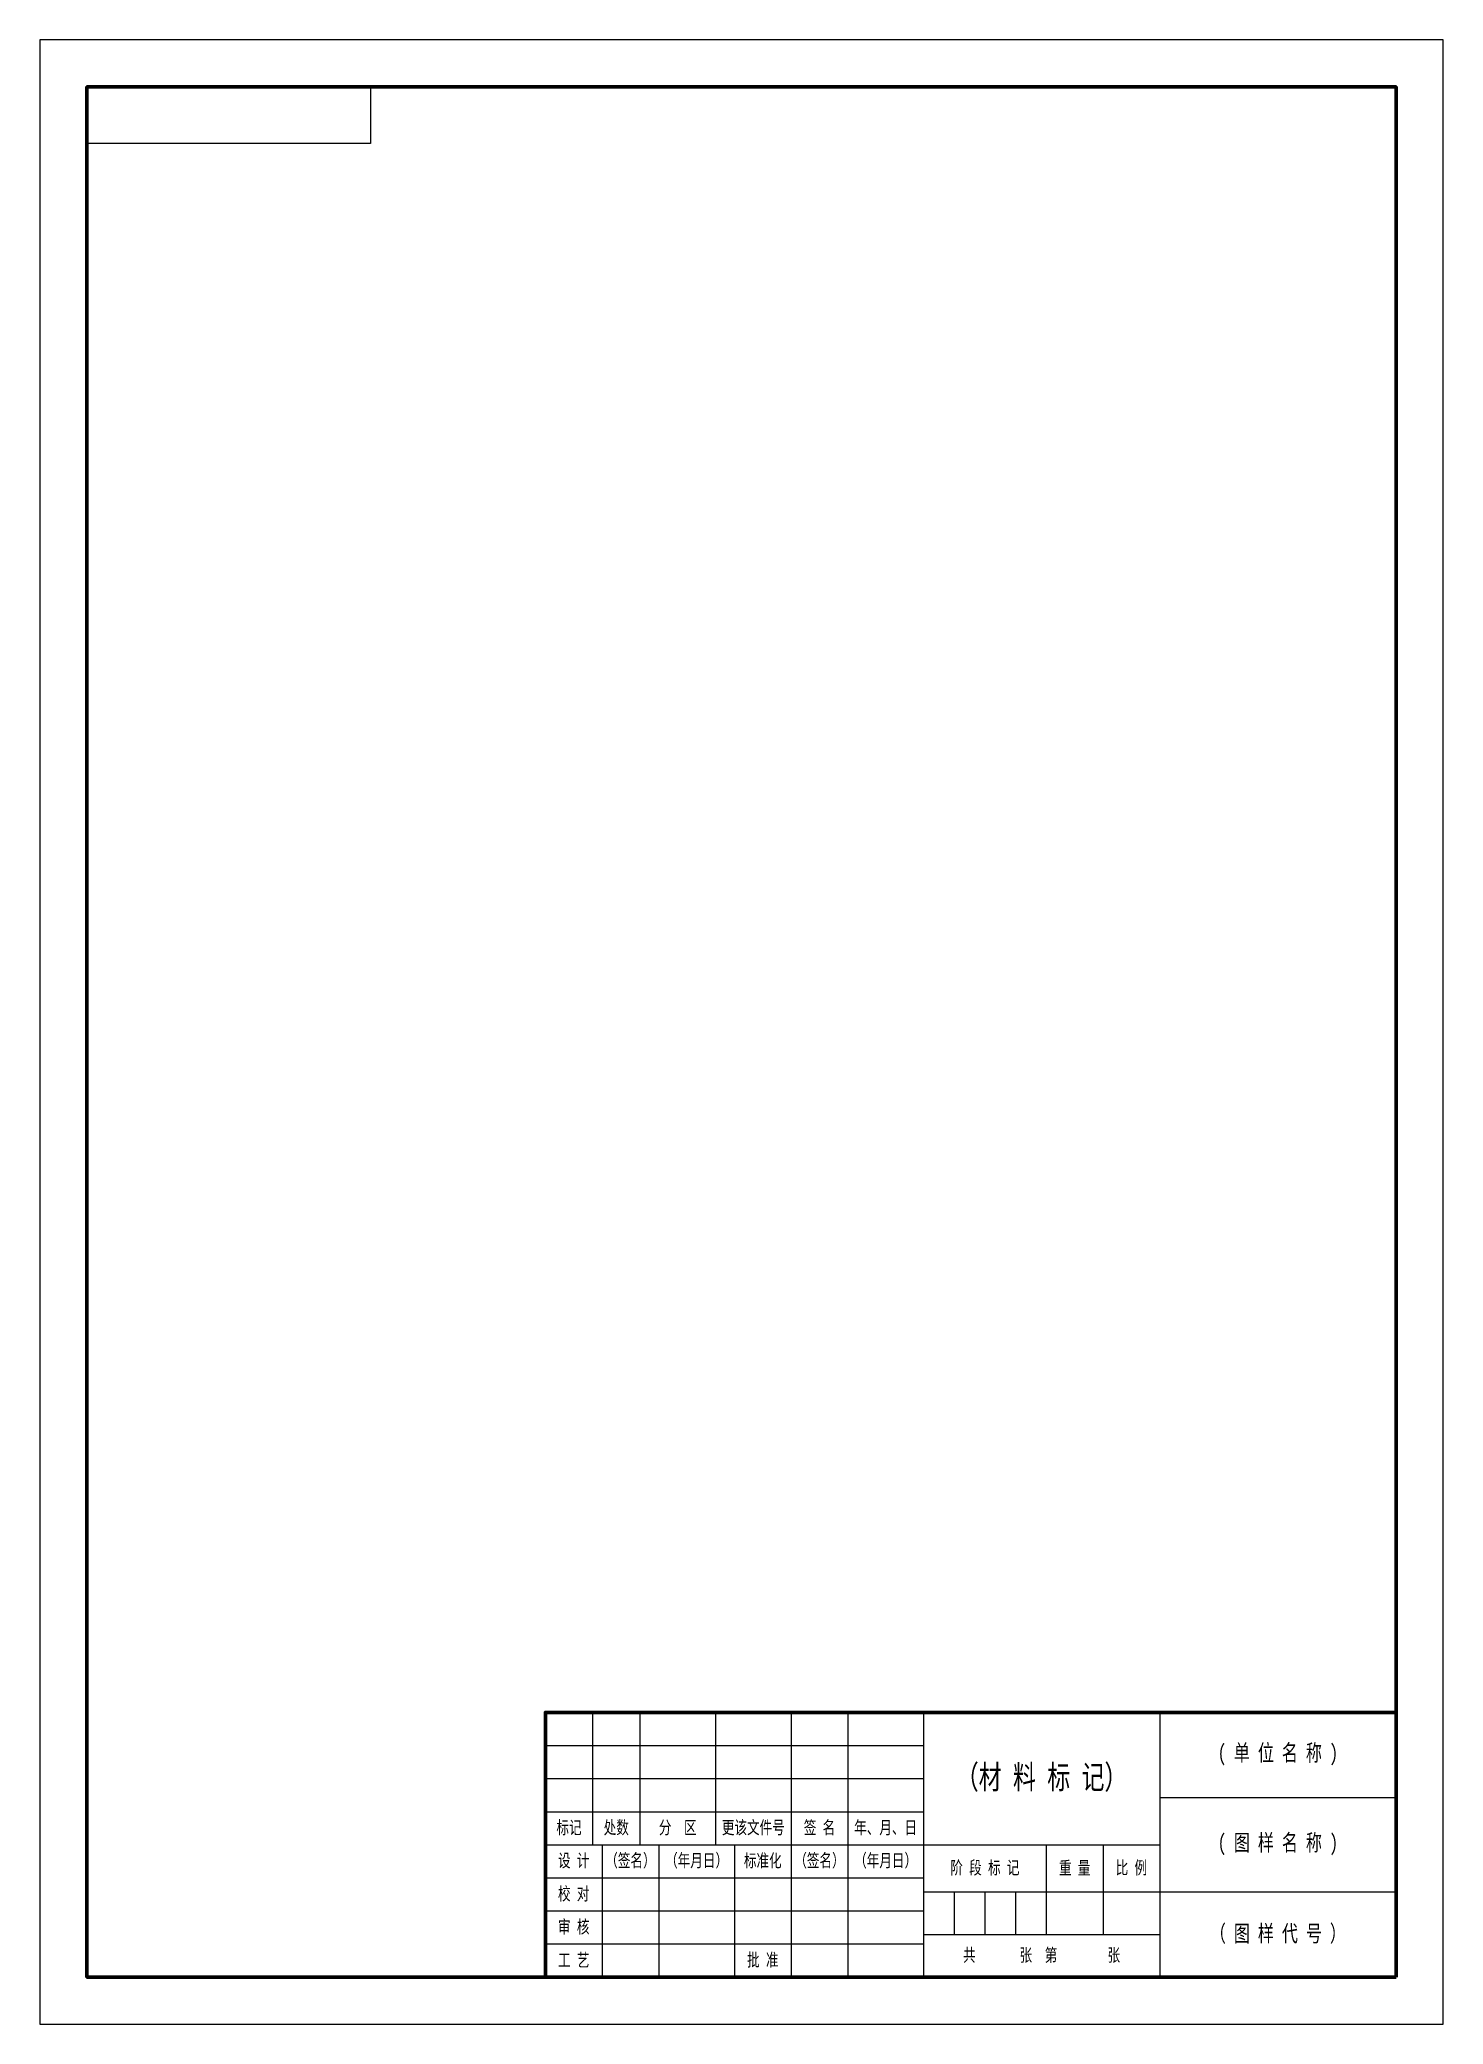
# Model space of a CAD drawing. Header units: millimetres. Extents: x 3717 to 4014, y 1239 to 1659.
import ezdxf

# ---------------------------------------------------------------- set-up
doc = ezdxf.new("R2010")
doc.units = ezdxf.units.MM
doc.styles.add('样式 1', font='SimSun.ttf', dxfattribs={"width": 0.71})

msp = doc.modelspace()

# ---------------------------------------------------------------- linework, layer by layer
for p, q in [((3834, 1305), (3834, 1277)), ((3844, 1305), (3844, 1277)), ((3860, 1305), (3860, 1277)), ((3876, 1305), (3876, 1249)), ((3888, 1305), (3888, 1249)), ((3904, 1305), (3904, 1249)), ((3954, 1305), (3954, 1249)), ((3824, 1298), (3904, 1298)), ((3824, 1291), (3904, 1291)), ((3954, 1287), (4004, 1287)), ((3824, 1284), (3904, 1284)), ((3824, 1277), (3954, 1277)), ((3836, 1277), (3836, 1249)), ((3848, 1277), (3848, 1249)), ((3864, 1277), (3864, 1249)), ((3930, 1277), (3930, 1258)), ((3942, 1277), (3942, 1258)), ((3824, 1270), (3904, 1270)), ((3904, 1267), (4004, 1267)), ((3910.5, 1267), (3910.5, 1258)), ((3917, 1267), (3917, 1258)), ((3923.5, 1267), (3923.5, 1258)), ((3824, 1263), (3904, 1263)), ((3824, 1256), (3904, 1256)), ((3904, 1258), (3954, 1258))]:
    msp.add_line(p, q)
for points in [[(4014, 1239), (4014, 1659), (3717, 1659), (3717, 1239)], [(3787, 1637), (3727, 1637), (3727, 1649), (3787, 1649)]]:
    msp.add_lwpolyline(points, close=True)
at = {"lineweight": 70}
for points in [[(4004, 1249), (4004, 1649), (3727, 1649), (3727, 1249)], [(4004, 1249), (3824, 1249), (3824, 1305), (4004, 1305)]]:
    msp.add_lwpolyline(points, close=True, dxfattribs=at)

# ---------------------------------------------------------------- texts
at = {"attachment_point": 5, "style": '样式 1'}
for s, width, insert, char_height in [('( 单 位 名 称 )', 50, (3979, 1296), 3.5), ('（材 料 标 记）', 55.8227, (3929, 1291), 5), ('标记', 10, (3829, 1280.5), 2.75), ('{\\fFangSong_GB2312|b0|i0|c134|p49;处数}', 10, (3839, 1280.5), 2.75), ('分  区', 16, (3852, 1280.5), 2.75), ('更该文件号', 18.9744, (3868, 1280.5), 2.75), ('年、月、日', 16, (3896, 1280.5), 2.75), ('( 图 样 名 称 )', 50, (3979, 1277), 3.5), ('设 计', 12, (3830, 1273.5), 2.75), ('（签名）', 12, (3842, 1273.5), 2.75), ('（年月日）', 16, (3856, 1273.5), 2.75), ('标准化', 12, (3870, 1273.5), 2.75), ('（签名）', 12, (3882, 1273.5), 2.75), ('（年月日）', 16, (3896, 1273.5), 2.75), ('阶 段 标 记', 26, (3917, 1272), 2.75), ('重 量', 12, (3936, 1272), 2.75), ('比 例', 12, (3948, 1272), 2.75), ('校 对', 12, (3830, 1266.5), 2.75), ('审 核', 12, (3830, 1259.5), 2.75), ('（ 图 样 代 号 ）', 50, (3979, 1258), 3.5), ('工 艺', 12, (3830, 1252.5), 2.75), ('批 准', 12, (3870, 1252.5), 2.75), ('共       张  第        张', 50, (3929, 1253.5), 2.75)]:
    msp.add_mtext_dynamic_manual_height_columns(s, width=width, gutter_width=12.5, heights=[0], dxfattribs=dict(at, insert=insert, char_height=char_height))
at = {"insert": (3882, 1280.5), "char_height": 2.75, "attachment_point": 5, "style": '样式 1'}
msp.add_mtext_dynamic_auto_height_columns('签 名', width=12, gutter_width=12.5, height=7, count=1, dxfattribs=at)

doc.saveas('drawing.dxf')
